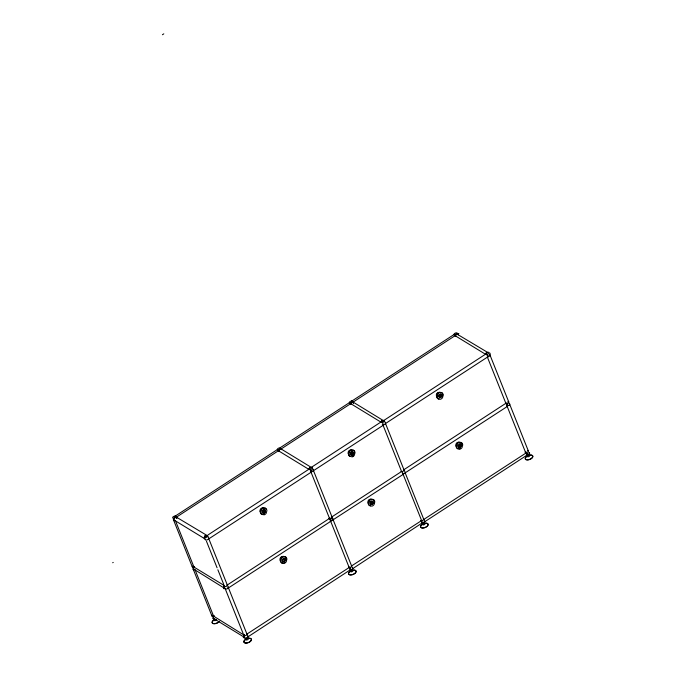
<?xml version="1.0" encoding="UTF-8"?>
<svg xmlns="http://www.w3.org/2000/svg" width="677" height="677" viewBox="0 0 677 677"><rect width="100%" height="100%" fill="white"/><g stroke="black" fill="none" stroke-linecap="round" stroke-linejoin="round"><path stroke-width="1.02" d="M354.46 453.268L354.503 452.371A3.884 3.097 -58.6 0 0 353.445 450.222M462.163 445.542L462.205 444.637A3.884 3.097 -58.6 0 0 461.147 442.487L458.921 442.073A3.385 2.7 -58.6 0 0 456.84 443.638L456.112 446.27A3.884 3.097 -58.6 0 0 457.17 448.419L459.92 449.156A3.385 2.7 -58.6 0 0 462.002 447.59L462.729 444.958A3.884 3.097 -58.6 0 0 461.672 442.809L459.446 442.394A3.385 2.7 -58.6 0 0 457.364 443.96L456.637 446.592A3.884 3.097 -58.6 0 0 457.694 448.741M527.51 454.927L527.527 454.682A2.09 0.643 56.9 0 0 527.121 453.522L526.266 452.287A1.828 0.559 56.9 0 0 525.97 451.991M309.008 469.643L309 469.009M485.697 354.579L485.731 354.13M204.801 537.479L204.733 537.927A1.938 1.549 -58.6 0 0 204.767 538.367M224.434 586.57L224.366 587.027A1.938 1.549 -58.6 0 0 224.409 587.458M244.075 635.661L244.008 636.118A1.938 1.549 -58.6 0 0 244.042 636.558M207.103 535.524L176.426 517.16L278.416 450.747L279.051 449.41A1.828 1.456 -58.6 0 1 280.261 448.783L281.057 448.978M455.147 335.699L455.748 334.345A1.828 1.456 -58.6 0 1 456.95 333.719L458.067 334.193A2.09 1.667 -58.6 0 1 458.287 334.565M264.445 509.756L264.859 509.959A1.946 1.557 -58.6 0 1 265.452 511.448L264.809 512.667M282.317 560.074A1.946 1.557 -58.6 0 0 282.918 561.563L284.509 561.546L285.372 559.964A1.946 1.557 -58.6 0 0 284.848 558.517L284.044 558.271M353.47 453.945L353.512 453.446M372.672 501.2A1.946 1.557 -58.6 0 1 373.264 502.681L372.959 503.57M373.332 502.723L372.68 503.942M439.728 392.652C437.071 391.128 434.719 396.163 437.604 397.204M438.721 395.994L439.305 394.733M440.769 394.192L441.184 394.386A1.946 1.557 -58.6 0 1 441.776 395.876L440.778 397.382M441.675 396.333L441.776 395.876M458.261 445.373L458.219 445.872A1.946 1.557 -58.6 0 0 458.82 447.362L459.167 447.522M461.172 446.211L461.215 445.72A1.946 1.557 -58.6 0 0 460.614 444.23M381.109 422.482L381.447 421.551A1.828 1.456 -58.6 0 1 382.133 420.857M206.612 535.846L206.773 535.575A1.692 0.525 56.9 0 1 207.45 535.956L208.262 537.03A1.938 0.601 56.9 0 1 208.744 538.181M381.134 422.194L381.303 421.923A1.692 0.525 56.9 0 1 381.972 422.304L382.793 423.379A1.938 0.601 56.9 0 1 383.267 424.53L383.131 425.071M383.3 420.781L383.47 420.519A1.692 0.525 56.9 0 1 383.876 420.671M385.467 423.387L403.915 469.686L505.863 403.306L487.398 357.151L385.298 423.658M527.146 455.037L527.171 454.58A1.938 0.601 56.9 0 0 526.689 453.429L525.877 452.354A1.692 0.525 56.9 0 0 525.606 452.126M286.075 560.683L286.32 559.786M373.966 503.4L374.212 502.503M442.411 396.553L442.656 395.656M278.585 450.577L278.949 449.723A1.692 1.354 -58.6 0 1 280.007 448.969L281.395 449.384A1.938 1.549 -58.6 0 1 281.649 449.689M455.282 335.513L455.646 334.658A1.692 1.354 -58.6 0 1 456.704 333.905L487.355 352.226M311.048 472.021L311.09 471.581A1.938 0.601 56.9 0 0 310.633 470.456L309.821 469.356A1.692 0.525 56.9 0 0 309.127 468.941M329.191 518.21A1.692 0.525 56.9 0 1 329.454 518.447L330.266 519.547A1.938 0.601 56.9 0 1 330.723 520.681L330.554 521.18A1.692 0.525 56.9 0 1 330.131 521.002M247.469 636.752A1.692 0.525 56.9 0 0 247.875 636.905L350.356 569.772A1.938 0.601 56.9 0 0 349.899 568.638L349.095 567.546A1.692 0.525 56.9 0 0 348.587 567.165M485.697 353.944L485.654 354.384M527.011 455.139L527.053 454.707A1.938 0.601 56.9 0 0 526.596 453.573L525.784 452.481A1.692 0.525 56.9 0 0 525.284 452.101M381.024 422.143L381.422 421.306A1.692 1.346 -58.6 0 1 382.497 420.612L383.258 420.705M279.093 451.051L278.289 449.934A1.692 0.525 56.9 0 0 277.578 449.46L277.375 449.917M349.637 402.536L349.434 402.993A1.938 0.601 56.9 0 0 349.51 403.314M455.782 335.987L454.986 334.87A1.692 0.525 56.9 0 0 454.267 334.404L454.064 334.853M262.507 511.11L262.701 510.678M265.088 512.294L265.291 511.863M282.487 559.659L283.705 558.381M285.271 560.421L284.052 561.698M350.821 452.718L350.525 453.607A1.946 1.557 -58.6 0 0 351.118 455.088L351.465 455.249M353.411 453.903L352.582 454.995M372.739 501.234L371.14 501.251L370.209 502.799A1.946 1.557 -58.6 0 0 370.801 504.289L371.605 504.534M370.581 501.953L370.277 502.842A1.946 1.557 -58.6 0 0 370.869 504.323M439.026 395.106L438.654 395.952A1.946 1.557 -58.6 0 0 439.255 397.441L440.456 397.611M458.321 445.415L459.158 444.324M461.105 446.177L460.343 447.302L459.099 447.48M204.75 536.607L204.403 538.037A2.09 1.667 -58.6 0 0 204.708 538.867A1.938 1.549 -58.6 0 1 204.276 537.665L204.725 536.37A1.692 1.346 -58.6 0 1 205.808 535.676L206.57 535.769M224.392 585.707L224.036 587.128A2.09 1.667 -58.6 0 0 224.349 587.966A1.938 1.549 -58.6 0 1 223.909 586.756L224.358 585.461M244.025 634.798L243.669 636.219A2.09 1.667 -58.6 0 0 243.982 637.057M485.866 353.682L486.094 353.276A1.692 1.354 -58.6 0 1 487.152 352.522M243.991 634.552L243.542 635.847A1.938 1.549 -58.6 0 0 243.991 636.981M194.155 566.971L193.664 568.257A1.938 1.549 -58.6 0 0 194.071 569.408L195.137 569.763M311.445 471.945L311.555 471.564A2.09 0.643 56.9 0 0 311.149 470.397L310.303 469.161A1.828 0.559 56.9 0 0 309.507 468.577L309.406 468.332A1.692 1.354 -58.6 0 1 310.464 467.587M485.942 353.682L486.204 353.512A1.828 0.559 56.9 0 1 487 354.096L487.846 355.332A2.09 0.643 56.9 0 1 488.252 356.5L488.142 356.881M264.123 509.756L263.268 509.976L262.397 511.567A1.946 1.557 -58.6 0 0 262.998 513.048L263.345 513.208M351.456 452.058L350.458 453.565A1.946 1.557 -58.6 0 0 351.05 455.054M460.91 446.6L459.488 447.522M247.528 637.065A1.286 0.66 -21.4 0 1 247.579 637.742L247.156 638.123A1.286 0.66 -21.4 0 1 245.277 638.089M262.921 510.263L263.717 509.832M351.041 452.312L352.243 451.796M352.988 454.741L351.397 455.215M439.238 394.699L440.448 394.183M441.192 397.137L439.991 397.644M283.257 558.533L282.385 560.116A1.946 1.557 -58.6 0 0 282.986 561.605M370.793 501.547L371.597 501.107M372.748 503.976L371.944 504.416M311.065 471.996L311.2 471.454A1.938 0.601 56.9 0 0 310.726 470.312L309.905 469.237A1.692 0.525 56.9 0 0 309.237 468.856M313.189 470.617L313.324 470.075A1.938 0.601 56.9 0 0 313.062 469.339M330.816 521.011L330.706 521.095A1.692 0.525 56.9 0 1 330.291 520.943A1.904 0.982 -21.8 0 0 330.672 520.96M332.822 519.716L332.957 519.166A1.938 0.601 56.9 0 0 332.475 518.023L331.662 516.949A1.692 0.525 56.9 0 0 331.4 516.72M402.764 474.162L402.908 473.621A1.938 0.601 56.9 0 0 402.426 472.47L401.613 471.395M507.513 405.946L507.395 406.031A1.692 0.525 56.9 0 1 506.988 405.878M247.875 636.905L248.044 636.634A1.904 0.982 -21.8 0 1 246.58 637.979M350.339 570.186L350.474 569.645A1.938 0.601 56.9 0 0 349.992 568.494L349.18 567.419A1.692 0.525 56.9 0 0 348.917 567.191M352.328 567.529A1.938 0.601 56.9 0 1 352.59 568.257L352.455 568.807L422.541 522.712A1.938 0.601 56.9 0 0 422.059 521.569L421.246 520.486M424.157 521.688A1.692 0.525 56.9 0 0 424.572 521.84L424.733 521.578A1.904 0.982 -21.8 0 1 423.506 522.822A1.904 0.982 -21.8 0 1 421.576 523.05M162.438 34.739L163.8 33.85M175.047 516.212L277.435 449.511M280.439 447.556L349.501 402.587M351.854 401.055L454.132 334.455M458.363 333.879L458.871 333.549M112.712 562.739L113.22 562.409M207.991 534.948L308.78 469.313L278.416 450.747M440.972 395.334L439.424 396.265L441.057 395.546M351.371 454.132L352.446 452.744L352.861 453.158L351.312 454.089L352.793 453.125M439.508 396.477L440.998 395.512M264.741 511.118L263.251 512.091L264.656 510.907L262.837 511.668M223.588 588.677L224.095 588.347M283.088 560.387L284.636 559.464M370.979 503.104L372.528 502.182L371.131 503.366M371.064 503.324L372.553 502.359M458.921 446.143L460.478 445.212L459.074 446.397M459.006 446.355L460.563 445.432M243.229 637.768L243.728 637.438M424.572 521.84L527.036 455.122M351.591 565.921L421.61 520.554L403.145 474.408L333.135 519.767L351.591 565.921A1.769 0.914 -21.8 0 1 350.424 567.351A1.769 0.914 -21.8 0 1 348.427 567.36M351.735 401.148L351.871 401.08A1.692 0.525 56.9 0 1 352.057 401.123M264.072 513.141L264.521 512.997M459.091 444.29L459.945 444.061M351.778 451.83L352.632 451.838M459.48 444.095L460.335 444.112M264.132 513.183L263.277 513.174M372.012 504.458L371.157 504.45M283.638 558.347L284.501 558.356M382.556 420.662L383.766 420.84M205.859 535.727L207.069 535.905M283.553 563.078L282.004 563.027M440.38 394.141L440.837 394.226M458.744 442.309C456.383 441.776 454.682 445.407 456.62 446.862M370.793 499.279C368.44 498.737 366.731 502.368 368.669 503.823M262.921 508.004C260.56 507.462 258.859 511.093 260.797 512.548M264.055 509.713L264.512 509.798M438.341 398.905L439.094 399.049M457.838 448.783L459.395 448.834A3.385 2.7 -58.6 0 0 460.174 448.504M353.301 450.171L351.744 450.129A3.385 2.7 -58.6 0 0 349.662 451.694L348.934 454.318A3.884 3.097 -58.6 0 0 350.001 456.467M373.052 499.406L371.504 499.364A3.385 2.7 -58.6 0 0 369.422 500.929L368.694 503.553A3.884 3.097 -58.6 0 0 369.752 505.702L371.978 506.117A3.385 2.7 -58.6 0 0 374.059 504.551L374.779 501.928A3.884 3.097 -58.6 0 0 373.721 499.778L370.971 499.042A3.385 2.7 -58.6 0 0 368.889 500.608L368.161 503.231A3.884 3.097 -58.6 0 0 369.227 505.38L370.649 505.888M265.181 508.131L263.624 508.088A3.385 2.7 -58.6 0 0 261.542 509.654L260.814 512.277A3.884 3.097 -58.6 0 0 261.872 514.427M262.016 514.478L262.778 514.613M175.106 520.672L174.438 520.317A1.938 1.549 -58.6 0 1 174.031 519.157L174.514 517.88A1.692 1.354 -58.6 0 1 175.614 517.228L176.672 517.583A1.938 1.549 -58.6 0 1 176.909 517.905M214.11 615.748A1.692 1.354 -58.6 0 0 213.788 616.062L213.297 617.348A1.938 1.549 -58.6 0 0 213.712 618.499L214.381 618.854M460.267 444.07L460.682 444.273A1.946 1.557 -58.6 0 1 461.274 445.762M351.532 450.264C349.112 448.893 346.759 453.023 348.917 454.589M352.565 451.796L352.979 451.999A1.946 1.557 -58.6 0 1 353.58 453.488M283.392 556.782C280.972 555.411 278.619 559.54 280.786 561.106M281.107 449.223L280.312 449.088A1.692 1.346 -58.6 0 0 279.237 449.799L278.806 451.094A1.938 1.549 -58.6 0 0 278.856 451.525M436.428 394.259L437.664 395.013M204.801 538.782L175.512 520.918L193.969 567.072L224.146 585.47M214.017 618.736L243.838 636.964M224.29 588.144L195.154 570.017L213.61 616.163L243.635 634.84L225.179 588.685M506.235 403.264L507.056 404.338A1.938 0.601 56.9 0 1 507.53 405.489L507.564 405.76M384.138 420.891L384.959 421.966A1.938 0.601 56.9 0 1 385.441 423.117M403.78 469.982L404.592 471.065A1.938 0.601 56.9 0 1 404.973 471.861M423.413 519.073L424.225 520.156A1.938 0.601 56.9 0 1 424.707 521.298M329.547 518.328L330.359 519.403A1.938 0.601 56.9 0 1 330.841 520.545L330.867 520.825M351.295 566.04L352.116 567.114M227.083 585.046L227.895 586.121A1.938 0.601 56.9 0 1 228.284 586.925M246.716 634.137L247.537 635.221A1.938 0.601 56.9 0 1 248.01 636.363M506.633 403.187L507.479 404.423A2.09 0.643 56.9 0 1 507.885 405.591M350.906 403.72L350.356 403.01A1.692 0.525 56.9 0 0 349.84 402.595M280.963 449.266L280.405 448.555A1.692 0.525 56.9 0 0 279.694 448.089M312.842 468.933L312.029 467.849A1.692 0.525 56.9 0 0 311.758 467.629M489.894 353.106L490.182 353.614M247.156 638.123L247.579 637.742M508.689 401.791L489.809 354.596A1.769 0.914 -21.8 0 1 489.818 354.85M509.595 404.059L528.322 450.89M206.477 541.287L217.08 567.791M217.859 569.755L223.757 584.488M173.371 519.572L192.276 566.852M192.996 568.638L211.918 615.943M224.772 588.178A1.938 1.549 -58.6 0 1 224.544 587.856M194.595 566.954A1.769 0.914 -21.8 0 1 192.623 567.216A1.769 0.914 -21.8 0 1 192.598 566.048M174.014 519.073A1.769 0.914 -21.8 0 1 173.32 518.971M246.851 633.884A1.769 0.914 -21.8 0 1 245.108 635.711A1.769 0.914 -21.8 0 1 243.974 634.493M227.218 584.793A1.769 0.914 -21.8 0 1 225.475 586.62A1.769 0.914 -21.8 0 1 224.341 585.402M214.228 616.045A1.769 0.914 -21.8 0 1 212.256 616.307A1.769 0.914 -21.8 0 1 212.231 615.139M192.606 567.673A1.769 0.914 -21.8 0 1 192.606 567.419M214.846 618.626A1.904 0.982 -21.8 0 1 212.815 617.83M246.115 638.123A1.904 0.982 -21.8 0 1 244.879 638.115M244.625 637.954A1.904 0.982 -21.8 0 1 244.456 637.472M205.224 536.649A1.692 1.354 -58.6 0 1 205.546 536.328M194.739 569.679A1.904 0.982 -21.8 0 1 193.504 569.662M193.25 569.509A1.904 0.982 -21.8 0 1 193.08 569.027M224.84 588.643A1.904 0.982 -21.8 0 0 226.947 588.888A1.904 0.982 -21.8 0 0 228.394 587.272L228.242 587.814A1.692 0.525 56.9 0 1 227.827 587.661M175.571 520.444A1.904 0.982 -21.8 0 1 173.54 519.64M208.787 538.443A1.904 0.982 -21.8 0 1 207.543 539.696A1.904 0.982 -21.8 0 1 205.605 539.924M205.351 539.772A1.904 0.982 -21.8 0 1 205.182 539.29M204.632 536.463A1.938 1.549 -58.6 0 1 205.808 535.524M176.892 518.091A1.938 0.601 56.9 0 0 176.68 517.677L175.868 516.576A1.692 0.525 56.9 0 0 175.597 516.339M176.494 518.167A2.09 0.643 56.9 0 0 176.248 517.727L175.36 516.602A1.828 0.559 56.9 0 0 175.081 516.39M175.174 516.145A1.692 0.525 56.9 0 1 175.36 516.187M485.925 353.792A1.692 0.525 56.9 0 1 486.602 354.173L487.415 355.247A1.938 0.601 56.9 0 1 487.897 356.39L487.778 356.525A1.938 0.601 56.9 0 0 487.33 355.391L486.518 354.291A1.692 0.525 56.9 0 0 485.824 353.876M527.671 450.433A1.769 0.914 -21.8 0 1 527.696 451.957A1.769 0.914 -21.8 0 1 525.124 452.295M508.816 402.113A1.769 0.914 -21.8 0 1 508.816 402.358M508.706 402.637A1.769 0.914 -21.8 0 1 505.837 403.678M508.165 401.656A1.769 0.914 -21.8 0 1 508.478 401.749M505.88 403.145A1.692 0.525 56.9 0 1 506.151 403.39L506.963 404.482A1.938 0.601 56.9 0 1 507.42 405.616L507.251 406.115A1.692 0.525 56.9 0 1 506.828 405.938M458.337 334.624A1.938 1.549 -58.6 0 0 458.092 334.32L457.009 334.023A1.692 1.346 -58.6 0 0 455.934 334.734L455.494 336.029A1.938 1.549 -58.6 0 0 455.553 336.461M528.982 452.778A1.904 0.982 -21.8 0 1 528.949 454.157A1.904 0.982 -21.8 0 1 526.579 454.986M508.038 401.343A1.769 0.914 -21.8 0 1 508.224 402.73A1.769 0.914 -21.8 0 1 505.711 403.357M458.058 334.455A1.938 1.549 -58.6 0 1 458.227 334.827M489.708 354.596A1.904 0.982 -21.8 0 1 489.674 355.975A1.904 0.982 -21.8 0 1 487.313 356.796M509.349 403.687A1.904 0.982 -21.8 0 1 509.459 404.922M509.146 405.21A1.904 0.982 -21.8 0 1 508.3 405.675M507.369 405.895A1.904 0.982 -21.8 0 1 506.946 405.895M455.316 336.393A1.938 1.549 -58.6 0 1 455.249 335.961M422.406 523.253A1.692 0.525 56.9 0 1 421.729 522.881M528.999 452.625A2.158 1.117 -21.8 0 1 529.135 454.25A2.158 1.117 -21.8 0 1 526.249 455.139M331.874 516.644A1.769 0.914 -21.8 0 1 331.188 518.049A1.769 0.914 -21.8 0 1 329.014 518.421M313.443 470.295A1.904 0.982 -21.8 0 1 310.616 471.861M332.906 518.904A1.904 0.982 -21.8 0 1 331.603 520.74M332.119 517.177A1.769 0.914 -21.8 0 1 331.315 518.362A1.769 0.914 -21.8 0 1 329.454 518.827M349.273 567.055A1.828 0.559 56.9 0 1 349.569 567.343L350.424 568.578A2.09 0.643 56.9 0 1 350.83 569.746L350.551 570.152A1.828 0.559 56.9 0 1 350.331 570.068M329.64 517.956A1.828 0.559 56.9 0 1 329.936 518.252L330.791 519.487A2.09 0.643 56.9 0 1 331.197 520.655M313.112 469.66A1.769 0.914 -21.8 0 1 313.121 469.906M423.667 519.031A1.769 0.914 -21.8 0 1 422.668 520.334A1.769 0.914 -21.8 0 1 420.688 520.596M403.915 469.728A1.769 0.914 -21.8 0 1 403.221 471.133A1.769 0.914 -21.8 0 1 401.055 471.505M352.692 568.215A1.904 0.982 -21.8 0 1 351.896 569.501A1.904 0.982 -21.8 0 1 349.891 570.051M280.007 447.912A1.769 0.914 -21.8 0 1 279.923 449.511A1.769 0.914 -21.8 0 1 277.375 449.646A1.769 0.914 -21.8 0 1 279.203 447.954M278.628 451.457A1.938 1.549 -58.6 0 1 278.552 451.026M381.913 421.585A1.692 1.354 -58.6 0 1 382.243 421.272M352.294 401.275A1.692 0.525 56.9 0 1 352.565 401.512L353.377 402.62A1.938 0.601 56.9 0 1 353.58 403.027M350.762 404.533A1.938 1.549 -58.6 0 1 350.728 404.101L351.211 402.815A1.692 1.354 -58.6 0 1 352.311 402.163L353.369 402.519A1.938 1.549 -58.6 0 1 353.597 402.84M385.475 423.379A1.904 0.982 -21.8 0 1 384.003 424.733M383.537 424.877A1.904 0.982 -21.8 0 1 382.302 424.86M405.015 472.766A1.904 0.982 -21.8 0 1 404.482 473.358M404.093 473.612A1.904 0.982 -21.8 0 1 402.705 474.044M353.191 403.111A2.09 0.643 56.9 0 0 352.945 402.663L352.057 401.546A1.828 0.559 56.9 0 0 351.778 401.326M219.323 621.444A4.011 2.065 -21.4 0 1 213.382 623.695A4.011 2.065 -21.4 0 1 213.881 620.124M219.263 621.283A4.011 2.065 -21.4 0 1 212.967 623.424A4.011 2.065 -21.4 0 1 214.719 619.472M216.547 619.692A1.286 0.66 -21.4 0 1 214.939 620.64A1.286 0.66 -21.4 0 1 214.262 619.853M214.499 619.116A1.286 0.66 -21.4 0 1 213.94 619.108M213.593 618.896A1.286 0.66 -21.4 0 1 213.568 618.55M247.503 638.623A4.011 2.065 -21.4 0 1 251.201 640.586A4.011 2.065 -21.4 0 1 244.879 642.981A4.011 2.065 -21.4 0 1 246.521 638.995M247.435 638.462A4.011 2.065 -21.4 0 1 251.142 640.425A4.011 2.065 -21.4 0 1 244.82 642.82A4.011 2.065 -21.4 0 1 246.462 638.826M247.35 638.479A1.286 0.66 -21.4 0 1 248.256 639.113A1.286 0.66 -21.4 0 1 246.623 640.002A1.286 0.66 -21.4 0 1 246.005 639.215M262.93 513.014A1.946 1.557 -58.6 0 1 262.337 511.524M264.352 514.198A3.385 2.7 -58.6 0 1 263.573 514.52M264.792 509.925A1.946 1.557 -58.6 0 1 265.392 511.406M265.325 508.182A3.884 3.097 -58.6 0 1 266.213 509.485M353.182 455.697A3.385 2.7 -58.6 0 1 352.472 456.239M442.699 394.759A3.884 3.097 -58.6 0 0 441.641 392.609L439.424 392.195A3.385 2.7 -58.6 0 0 437.334 393.76L436.614 396.383A3.884 3.097 -58.6 0 0 437.672 398.541L440.422 399.269A3.385 2.7 -58.6 0 0 442.504 397.704L443.232 395.08A3.884 3.097 -58.6 0 0 442.174 392.931L439.948 392.516A3.385 2.7 -58.6 0 0 437.867 394.082L437.139 396.714A3.884 3.097 -58.6 0 0 438.197 398.863M284.78 558.474A1.946 1.557 -58.6 0 1 285.372 559.964M281.86 562.985A3.884 3.097 -58.6 0 1 280.803 560.835L281.53 558.212A3.385 2.7 -58.6 0 1 283.612 556.638L285.838 557.053A3.884 3.097 -58.6 0 1 286.896 559.202L286.168 561.834A3.385 2.7 -58.6 0 1 284.086 563.399L281.336 562.663A3.884 3.097 -58.6 0 1 280.278 560.514L280.997 557.882A3.385 2.7 -58.6 0 1 283.088 556.316L285.305 556.731A3.884 3.097 -58.6 0 1 285.838 557.306M286.202 558.034A3.884 3.097 -58.6 0 1 286.363 558.88M285.051 562.215A3.385 2.7 -58.6 0 1 284.34 562.748M373.196 499.457A3.884 3.097 -58.6 0 1 374.254 501.606M458.752 447.319A1.946 1.557 -58.6 0 1 458.16 445.83M528.813 455.274A4.011 2.065 -21.4 0 1 532.52 457.237A4.011 2.065 -21.4 0 1 526.198 459.632A4.011 2.065 -21.4 0 1 527.84 455.646A1.286 0.66 -21.4 0 0 527.569 456.763A1.286 0.66 -21.4 0 0 529.439 456.196A1.286 0.66 -21.4 0 0 529.025 455.274M529.871 455.206A4.011 2.065 -21.4 0 1 532.283 457.821A4.011 2.065 -21.4 0 1 526.046 459.708A4.011 2.065 -21.4 0 1 527.899 455.807M529.042 454.005A1.286 0.66 -21.4 0 1 528.534 454.936A1.286 0.66 -21.4 0 1 527.053 455.274M424.047 523.414A1.286 0.66 -21.4 0 1 424.953 524.049A1.286 0.66 -21.4 0 1 423.32 524.937A1.286 0.66 -21.4 0 1 422.702 524.15M424.132 523.397A4.011 2.065 -21.4 0 1 427.839 525.36A4.011 2.065 -21.4 0 1 421.509 527.755A4.011 2.065 -21.4 0 1 423.15 523.77M424.2 523.558A4.011 2.065 -21.4 0 1 427.898 525.521A4.011 2.065 -21.4 0 1 421.576 527.925A4.011 2.065 -21.4 0 1 423.218 523.93M424.217 522.001A1.286 0.66 -21.4 0 1 423.565 523.219A1.286 0.66 -21.4 0 1 421.974 523.025M352.302 570.313A1.286 0.66 -21.4 0 1 352.717 571.236A1.286 0.66 -21.4 0 1 350.847 571.803A1.286 0.66 -21.4 0 1 351.084 570.677A4.011 2.065 -21.4 0 0 349.476 574.671A4.011 2.065 -21.4 0 0 355.797 572.277A4.011 2.065 -21.4 0 0 352.099 570.313M352.158 570.474A4.011 2.065 -21.4 0 1 355.865 572.437A4.011 2.065 -21.4 0 1 349.535 574.841A4.011 2.065 -21.4 0 1 351.177 570.846M352.319 569.044A1.286 0.66 -21.4 0 1 351.812 569.975A1.286 0.66 -21.4 0 1 350.331 570.313M260.332 511.059L260.29 511.956A3.884 3.097 -58.6 0 0 261.347 514.105L264.098 514.842A3.385 2.7 -58.6 0 0 266.179 513.276L266.907 510.653A3.884 3.097 -58.6 0 0 265.849 508.503L263.099 507.767A3.385 2.7 -58.6 0 0 261.017 509.332L260.332 511.059M348.452 453.099L348.41 453.996A3.884 3.097 -58.6 0 0 349.467 456.146L352.218 456.882A3.385 2.7 -58.6 0 0 354.299 455.316L355.027 452.693A3.884 3.097 -58.6 0 0 353.969 450.543L351.219 449.807A3.385 2.7 -58.6 0 0 349.137 451.373L348.452 453.099M350.72 403.653L281.133 448.969L311.276 467.392L380.863 422.076L350.72 403.653M455.105 335.682L353.123 402.096L383.495 420.662L485.477 354.249L455.105 335.682M311.065 472.258L208.838 538.824L227.303 584.979L329.521 518.413L311.065 472.258M383.106 425.351L313.502 470.676L331.958 516.83L401.563 471.497L383.106 425.351M330.698 521.349L228.479 587.915L246.936 634.07L349.163 567.504L330.698 521.349M507.225 406.53L405.168 472.851L423.802 519.437L525.851 453.116L507.225 406.53M173.676 518.227A1.769 0.914 -21.8 0 0 175.961 516.559A1.769 0.914 -21.8 0 0 173.27 516.695A1.769 0.914 -21.8 0 0 173.676 518.227M205.419 537.58A1.769 0.914 -21.8 0 0 207.704 535.913A1.769 0.914 -21.8 0 0 205.013 536.049A1.769 0.914 -21.8 0 0 205.419 537.58M486.771 354.376A1.769 0.914 -21.8 0 0 489.056 352.7A1.769 0.914 -21.8 0 0 486.357 352.835A1.769 0.914 -21.8 0 0 486.771 354.376M455.071 334.971A1.769 0.914 -21.8 0 0 457.356 333.304A1.769 0.914 -21.8 0 0 454.665 333.439A1.769 0.914 -21.8 0 0 455.071 334.971M310.074 469.432A1.769 0.914 -21.8 0 0 312.359 467.765A1.769 0.914 -21.8 0 0 309.668 467.9A1.769 0.914 -21.8 0 0 310.074 469.432M350.373 403.162A1.769 0.914 -21.8 0 0 352.658 401.495A1.769 0.914 -21.8 0 0 349.967 401.63A1.769 0.914 -21.8 0 0 350.373 403.162M382.116 422.516A1.769 0.914 -21.8 0 0 384.392 420.849A1.769 0.914 -21.8 0 0 381.701 420.984A1.769 0.914 -21.8 0 0 382.116 422.516"/></g></svg>
